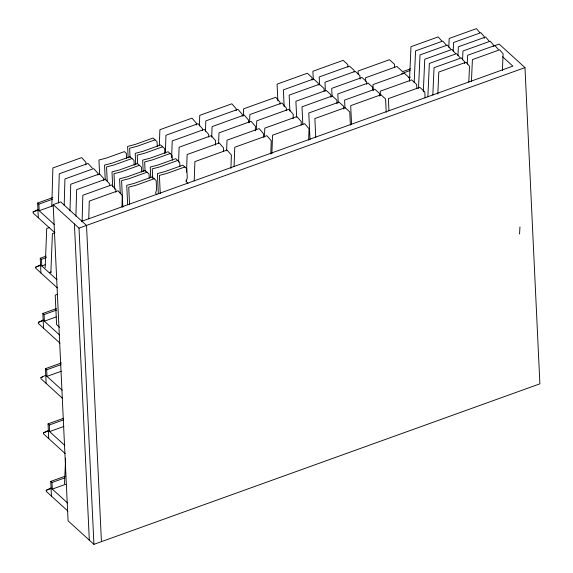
<?xml version="1.0" encoding="UTF-8"?>
<svg xmlns="http://www.w3.org/2000/svg" width="573" height="573" viewBox="0 0 573 573"><rect width="100%" height="100%" fill="white"/><g stroke="black" fill="none" stroke-linecap="round" stroke-linejoin="round"><path stroke-width="0.86" d="M51.792 206.015L52.881 167.968L81.638 157.618L85.9 162.295L85.821 164.952M58.432 202.985L59.27 173.784L88.02 163.434L92.282 168.111M64.183 205.499L64.942 178.955L93.7 168.605L97.954 173.282L97.904 175.052M69.992 210.785L70.751 184.241L99.501 173.891L103.763 178.568L103.713 180.337M75.894 216.164L76.653 189.62L105.411 179.27L109.665 183.947L109.615 185.716M82.089 221.808L82.849 195.264L111.606 184.914L115.868 189.591L115.789 192.249M88.765 218.807L89.266 201.109L118.024 190.759L122.278 195.436L121.949 206.939M159.323 145.571L159.896 129.706L192.005 118.145L196.381 123.202L196.324 124.964M165.332 152.862L165.969 135.235L198.079 123.682L202.455 128.739L202.398 130.501M171.628 157.682L172.229 140.944L204.339 129.383L208.722 134.44L208.622 137.083M178.575 162.195L179.12 147.218L211.229 135.658L215.606 140.714L215.448 145.119M186.168 181.849L186.232 180.087M186.519 172.158L187.149 154.531L219.266 142.971L223.642 148.027L223.513 151.559M194.211 180.982L194.906 161.6L227.023 150.04L231.399 155.097L230.926 168.312M199.375 125.931L199.755 115.359L231.864 103.799L236.248 108.856L236.183 110.618M205.449 131.468L205.829 120.889L237.938 109.336L242.322 114.392L242.257 116.154M211.709 137.169L212.089 126.597L244.198 115.037L248.582 120.094L248.481 122.737M218.6 143.443L218.979 132.872L251.089 121.311L255.465 126.368L255.307 130.773M226.629 150.756L227.008 140.184L259.125 128.624L263.501 133.681L263.372 137.205M234.071 166.636L234.765 147.254L266.882 135.694L271.258 140.75L270.785 153.965M243.353 115.896L243.611 108.849L275.72 97.288L280.097 102.345L280.032 104.107M249.584 122.479L249.871 114.55L281.98 102.99L286.364 108.046L286.264 110.689M256.439 129.634L256.761 120.824L288.871 109.264L293.247 114.321L293.089 118.726M264.475 136.954L264.79 128.144L296.907 116.584L301.283 121.641L301.154 125.165M271.881 153.714L272.547 135.207L304.664 123.646L309.04 128.703L308.632 140.163M45.174 267.691L46.721 228.491L49.221 227.596M50.854 272.863L52.401 233.669L54.908 232.767M64.498 483.727L65.623 458.214M409.502 80.141L410.977 46.7L438.216 36.894L441.683 40.891M414.172 82.562L415.568 50.882L442.807 41.077L446.281 45.074M418.526 88.364L420.002 54.922L447.241 45.117L450.715 49.113M423.318 91.809L424.751 59.248L451.997 49.443L455.463 53.439M427.873 96.873L429.342 63.438L456.588 53.633L460.055 57.622M432.837 94.989L434.04 67.714L461.286 57.909L464.753 61.905L464.674 63.66M437.829 94.044L438.796 72.04L466.035 62.235L469.509 66.232L468.807 82.075M448.788 47.258L449.175 38.455L476.414 28.65L479.888 32.647M453.222 51.291L453.608 42.495L480.847 32.69L484.321 36.686L484.242 38.448M457.97 55.624L458.357 46.821L485.603 37.016L489.07 41.012M462.561 59.807L462.955 51.004L490.194 41.199L493.661 45.195M467.26 64.083L467.647 55.28L494.893 45.475L498.36 49.471M471.436 81.61L472.403 59.613L499.649 49.808L503.115 53.805L502.378 70.522M519.568 234.056L519.94 226.929M54.764 232.745L33.17 213.07L33.112 211.924L37.94 209.611L54.385 224.587M57.372 287.954L35.77 268.286L35.719 267.133L40.547 264.819L56.985 279.796M59.972 343.17L38.377 323.494L38.319 322.348L43.147 320.035L59.592 335.012M62.579 398.385L40.977 378.71L40.927 377.564L45.754 375.251L62.192 390.227M65.186 453.594L43.584 433.926L43.527 432.773L48.354 430.466L64.799 445.443M67.893 511.102L46.291 491.433L46.241 490.28L51.069 487.974L67.507 502.944M155.047 139.841L137.233 146.251L129.605 148.242L130.05 157.682M162.66 146.767L144.84 153.184L137.212 155.176L137.613 163.756M131.991 158.528L114.177 164.938L106.549 166.936L107.237 181.519M170.095 153.55L152.282 159.96L144.654 161.951L145.098 171.384M139.432 165.303L121.619 171.721L113.991 173.712L114.715 189.154M38.327 217.769L37.639 203.035L52.795 197.578M402.096 71.854L410.512 68.824M37.639 203.035L38.871 204.153L52.336 199.304M401.637 73.573L410.06 70.543M33.112 211.924L37.324 210.406M493.289 46.177L499.133 44.071L524.975 67.614L539.888 383.831L93.922 544.35L68.08 520.814L53.167 204.59L60.674 201.889L86.516 225.425L101.428 541.65M177.702 160.469L159.888 166.879L152.253 168.877L152.697 178.31M52.644 205.893L39.179 210.735L38.871 204.153M408.685 77.742L410.368 77.133M147.039 172.229L129.219 178.64L121.591 180.638L122.844 207.211M184.835 166.972L167.022 173.383L159.394 175.381L160.247 193.395M154.173 178.733L136.36 185.143L128.732 187.142L129.541 204.296M81.925 221.242L512.871 66.131L502.571 56.748M53.167 204.59L79.01 228.133L524.975 67.614M40.927 272.977L40.246 258.244L46.134 256.124M40.246 258.244L41.471 259.361L46.52 257.542M35.719 267.133L40.769 265.32M45.152 264.74L41.779 265.951L41.471 259.361M49.486 272.533L51.155 271.931M57.737 294.236L55.209 295.145L56.598 324.612L59.513 327.269M43.534 328.193L42.846 313.46L56.319 308.611M42.846 313.46L44.078 314.577L56.698 310.029M38.319 322.348L42.531 320.837M56.168 316.926L44.386 321.166L44.078 314.577M46.134 383.409L45.453 368.675L61.447 362.917M45.453 368.675L46.678 369.793L60.989 364.643M40.927 377.564L42.61 376.955M61.297 371.225L46.993 376.375L46.678 369.793M48.741 438.617L48.053 423.884L63.209 418.433M48.053 423.884L49.285 425.001L63.589 419.851M43.527 432.773L48.576 430.96M63.904 426.441L49.593 431.591L49.285 425.001M51.448 496.125L50.768 481.392L65.078 476.242M50.768 481.392L51.993 482.509L64.62 477.968M46.241 490.28L50.445 488.769M65.773 484.249L52.308 489.098L51.993 482.509M401.924 71.038L396.917 66.475L365.51 77.785L365.674 81.251M187.958 183.625L186.239 181.297L187.264 177.802L186.834 168.791L182.837 165.153L165.024 171.563L157.396 173.555L158.349 193.738M156.859 194.799L155.57 193.058L156.601 189.563L156.171 180.552L152.174 176.914L134.361 183.324L126.733 185.315L127.643 204.618M425.087 97.947L424.801 91.873L419.794 87.311L388.387 98.62L388.96 110.775M416.85 88.786L416.65 84.446L411.643 79.891L380.236 91.193L380.443 95.533M409.566 81.316L409.401 77.849L404.402 73.287L372.987 84.596L373.274 90.67M394.661 67.743L394.496 64.269L389.49 59.714L358.082 71.016L358.247 74.49M386.209 112.258L385.579 98.993L380.945 94.767L350.69 105.661L351.571 124.226M379.605 96.092L379.484 93.435L374.842 89.216L344.595 100.103L344.967 108.061M372.837 89.918L372.708 87.268L368.074 83.042L337.819 93.936L338.235 102.775M366.734 84.367L366.605 81.71L361.971 77.491L331.717 88.378L332.096 96.336M360.03 79.11L359.865 75.572L355.231 71.346L324.977 82.24L325.392 91.078M354.164 72.069L354.085 70.307L349.444 66.081L319.197 76.968L319.569 84.926M347.918 67.227L347.79 64.57L343.155 60.351L312.901 71.238L313.273 79.196M350.382 125.15L349.759 111.885L345.118 107.667L314.871 118.554L315.744 137.119M343.786 108.985L343.657 106.334L339.023 102.109L308.768 112.996L310.022 139.518M337.053 103.699L336.881 100.16L332.247 95.942L301.992 106.829L302.831 124.513M330.908 97.26L330.786 94.609L326.144 90.384L295.897 101.271L296.649 117.186M324.168 91.121L324.039 88.464L319.405 84.245L289.15 95.132L289.902 111.047M318.344 84.969L318.259 83.2L313.617 78.974L283.37 89.861L284.165 106.657M312.092 80.12L311.963 77.47L307.329 73.244L277.074 84.131L277.869 100.927M179.893 166.385L179.7 162.288L175.703 158.649L157.89 165.06L150.255 167.058L150.749 177.58M172.33 160.282L172.093 155.369L168.097 151.723L150.284 158.141L142.656 160.132L143.193 171.535M164.888 153.5L164.659 148.586L160.655 144.948L142.842 151.358L135.214 153.356L135.751 164.759M157.281 146.573L157.045 141.66L153.048 138.021L135.235 144.432L127.607 146.423L128.144 157.833M149.231 178.146L149.037 174.049L145.033 170.41L127.22 176.821L119.592 178.819L120.294 193.731M141.667 172.036L141.431 167.13L137.434 163.484L119.621 169.894L111.993 171.893L112.695 186.805M134.225 165.26L133.989 160.347L129.992 156.708L112.179 163.119L104.551 165.117L105.253 180.029M126.619 158.334L126.382 153.421L124.384 151.601L106.571 158.012L98.943 160.003L99.63 174.586M79.01 228.133L93.922 544.35M74.411 223.943L89.324 540.167"/></g></svg>
